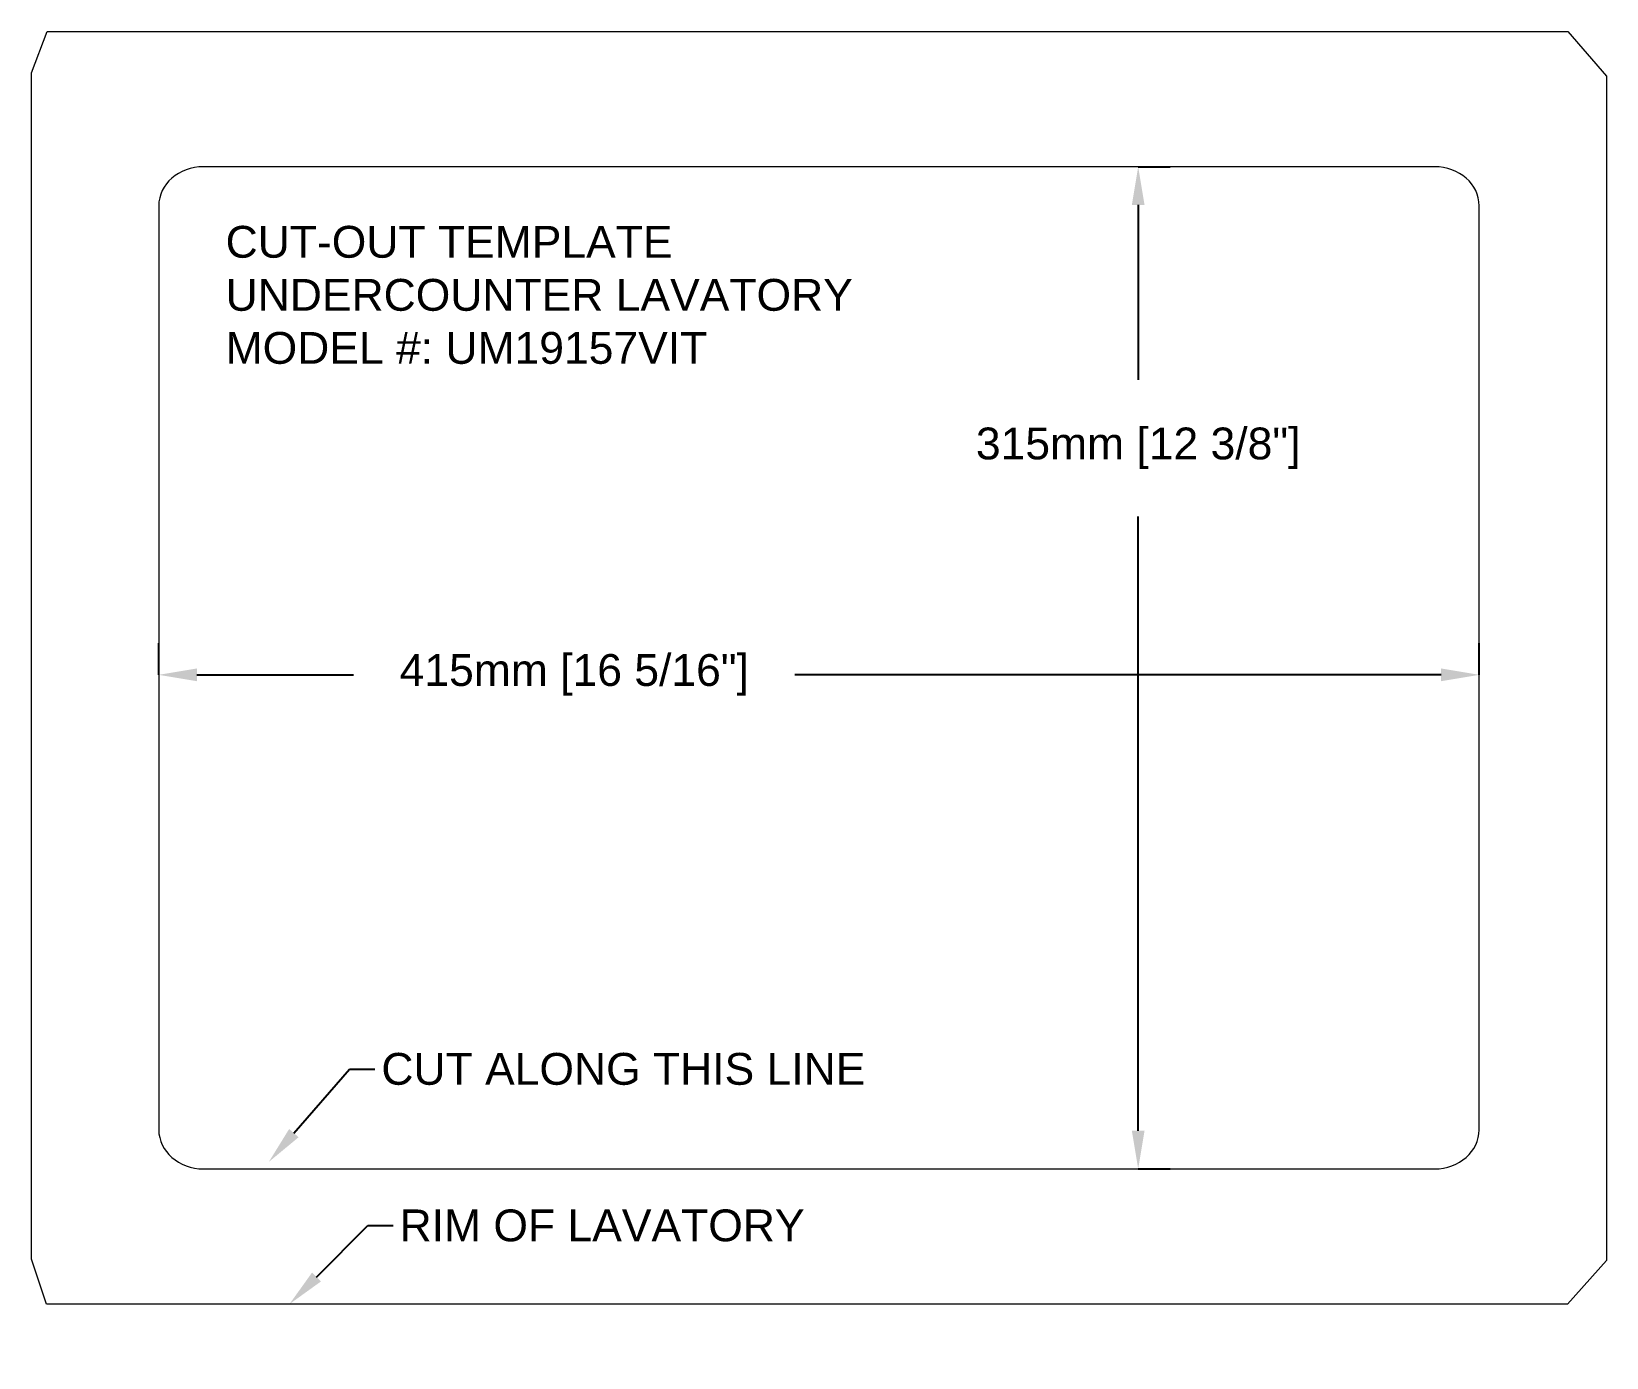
# Model space of a CAD drawing. Header units: millimetres. Extents: x 6085 to 6580, y 514 to 931.
import ezdxf
from ezdxf import colors
from ezdxf.entities.mleader import LeaderData, LeaderLine
from ezdxf.lldxf.tags import DXFTag
from ezdxf.math import Vec2, Vec3

# ---------------------------------------------------------------- set-up
doc = ezdxf.new("R2010")
doc.units = ezdxf.units.MM
doc.layers.add('layer 1', color=7, linetype='Continuous')
doc.styles.get("Standard").update_dxf_attribs({"font": 'arial.ttf'})
tags = doc.linetypes.add('New Line1', pattern=[0.8, 0.5, -0.3]).pattern_tags.tags
tags[6:7] = [DXFTag(74, 4), DXFTag(75, 0), DXFTag(340, '0'), DXFTag(46, 1.0), DXFTag(50, 0.0), DXFTag(44, 0.0), DXFTag(45, 0.0)]
tags[4:5] = [DXFTag(74, 4), DXFTag(75, 0), DXFTag(340, '0'), DXFTag(46, 1.0), DXFTag(50, 0.0), DXFTag(44, 0.0), DXFTag(45, 0.0)]
doc.dimstyles.new('ISO-25', dxfattribs={"dimtxt": 15, "dimasz": 20, "dimexe": 10, "dimexo": 15, "dimgap": 15, "dimtad": 0, "dimtih": 1, "dimtoh": 1, "dimdec": 0, "dimtxsty": 'Standard', "dimcen": 2.5, "dimadec": 0, "dimazin": 0, "dimtfac": 1, "dimtdec": 0, "dimtix": 1, "dimtofl": 0, "dimtmove": 0, "dimatfit": 3, "dimfxl": 130, "dimfxlon": 1, "dimarcsym": 0})

# ---------------------------------------------------------------- blocks, each defined once
blk = doc.blocks.new('*D27')
at = {"color": 0, "linetype": 'Continuous', "lineweight": -2, "transparency": 16777216}
for p, q in [((6432.86, 888.65), (6442.86, 888.65)), ((6432.86, 876.65), (6432.86, 821.62)), ((6432.86, 585.65), (6432.86, 778.67)), ((6432.86, 573.65), (6442.86, 573.65))]:
    blk.add_line(p, q, dxfattribs=at)
at = {"color": 0, "linetype": 'Continuous', "lineweight": 100, "transparency": 16777216}
for points in [[(6430.86, 876.65), (6434.86, 876.65), (6432.86, 888.65)], [(6430.86, 585.65), (6434.86, 585.65), (6432.86, 573.65)]]:
    blk.add_solid(points, dxfattribs=at)
at = {"layer": 'Defpoints', "color": 0, "linetype": 'Continuous', "lineweight": 100, "transparency": 16777216}
for p in [(6432.86, 888.65), (6432.86, 573.65), (6432.86, 573.65)]:
    blk.add_point(p, dxfattribs=at)
at = {"color": 0, "linetype": 'Continuous', "lineweight": 100, "transparency": 16777216, "insert": (6432.86, 800.15), "char_height": 10, "attachment_point": 5}
blk.add_mtext('315mm [12 3/8"]', dxfattribs=at)
blk = doc.blocks.new('*D37')
at = {"color": 0, "linetype": 'Continuous', "lineweight": -2, "transparency": 16777216}
for p, q in [((6125.04, 728.94), (6125.04, 738.94)), ((6540.04, 728.94), (6540.04, 738.94)), ((6137.04, 728.94), (6186.28, 728.94)), ((6528.04, 728.94), (6324.99, 728.94))]:
    blk.add_line(p, q, dxfattribs=at)
at = {"color": 0, "linetype": 'Continuous', "lineweight": 100, "transparency": 16777216}
for points in [[(6137.04, 730.94), (6137.04, 726.94), (6125.04, 728.94)], [(6528.04, 730.94), (6528.04, 726.94), (6540.04, 728.94)]]:
    blk.add_solid(points, dxfattribs=at)
at = {"layer": 'Defpoints', "color": 0, "linetype": 'Continuous', "lineweight": 100, "transparency": 16777216}
for p in [(6125.04, 728.94), (6540.04, 728.94), (6540.04, 728.94)]:
    blk.add_point(p, dxfattribs=at)
at = {"color": 0, "linetype": 'Continuous', "lineweight": 100, "transparency": 16777216, "insert": (6255.64, 728.94), "char_height": 10, "attachment_point": 5}
blk.add_mtext('415mm [16 5/16"]', dxfattribs=at)

msp = doc.modelspace()

# ---------------------------------------------------------------- linework, layer by layer
at = {"layer": 'layer 1', "color": 0, "linetype": 'New Line1', "lineweight": 0, "ltscale": 15}
msp.add_open_spline([(6567.84, 931.15), (6567.84, 931.15), (6089.92, 931.15), (6089.92, 931.15), (6089.92, 931.15), (6089.92, 931.15), (6085.04, 918.14), (6085.04, 918.14), (6085.04, 918.14), (6085.04, 918.14), (6085.04, 545.27), (6085.04, 545.27), (6085.04, 545.27), (6085.04, 545.27), (6089.74, 531.15), (6089.74, 531.15), (6089.74, 531.15), (6089.74, 531.15), (6567.8, 531.15), (6567.8, 531.15), (6567.8, 531.15), (6567.8, 531.15), (6580.04, 544.83), (6580.04, 544.83), (6580.04, 544.83), (6580.04, 544.83), (6580.04, 917.09), (6580.04, 917.09), (6580.04, 917.09), (6580.04, 917.09), (6567.84, 931.15), (6567.84, 931.15)], degree=3, knots=[0, 0, 0, 0, 0.125, 0.125, 0.125, 0.125, 0.25, 0.25, 0.25, 0.25, 0.375, 0.375, 0.375, 0.375, 0.5, 0.5, 0.5, 0.5, 0.625, 0.625, 0.625, 0.625, 0.75, 0.75, 0.75, 0.75, 0.875, 0.875, 0.875, 0.875, 1, 1, 1, 1], dxfattribs=at)
at = {"layer": 'layer 1', "color": 0, "lineweight": 0}
msp.add_open_spline([(6139.04, 888.65), (6139.04, 888.65), (6526.04, 888.65), (6526.04, 888.65), (6526.04, 888.65), (6533.74, 888.65), (6540.04, 883.12), (6540.04, 876.36), (6540.04, 876.36), (6540.04, 876.36), (6540.04, 585.94), (6540.04, 585.94), (6540.04, 585.94), (6540.04, 579.18), (6533.74, 573.65), (6526.04, 573.65), (6526.04, 573.65), (6526.04, 573.65), (6139.04, 573.65), (6139.04, 573.65), (6139.04, 573.65), (6131.34, 573.65), (6125.04, 579.18), (6125.04, 585.94), (6125.04, 585.94), (6125.04, 585.94), (6125.04, 876.36), (6125.04, 876.36), (6125.04, 876.36), (6125.04, 883.12), (6131.34, 888.65), (6139.04, 888.65)], degree=3, knots=[0, 0, 0, 0, 0.125, 0.125, 0.125, 0.125, 0.25, 0.25, 0.25, 0.25, 0.375, 0.375, 0.375, 0.375, 0.5, 0.5, 0.5, 0.5, 0.625, 0.625, 0.625, 0.625, 0.75, 0.75, 0.75, 0.75, 0.875, 0.875, 0.875, 0.875, 1, 1, 1, 1], dxfattribs=at)

# ---------------------------------------------------------------- texts
at = {"color": 0, "insert": (6146.05, 870.04), "char_height": 10, "width": 293.0146, "attachment_point": 1}
msp.add_mtext('CUT-OUT TEMPLATE  \\PUNDERCOUNTER LAVATORY \\PMODEL #: UM19157VIT', dxfattribs=at)

# ---------------------------------------------------------------- dimensions: what is measured, and where the dimension line sits
at = {"linetype": 'Continuous', "lineweight": 100}
dim = msp.add_linear_dim(base=(6432.86, 573.65), p1=(6432.86, 888.65), p2=(6432.86, 573.65), angle=90, dimstyle='ISO-25', override={"dimtxt": 10, "dimasz": 12, "dimpost": 'mm'}, dxfattribs=at)
dim.commit()
dim.dimension.update_dxf_attribs({"geometry": '*D27', "text_midpoint": (6432.86, 800.15), "dimtype": 160})
dim = msp.add_linear_dim(base=(6540.04, 728.94), p1=(6125.04, 728.94), p2=(6540.04, 728.94), dimstyle='ISO-25', override={"dimtxt": 10, "dimasz": 12, "dimgap": 15, "dimpost": 'mm'}, dxfattribs=at)
dim.commit()
dim.dimension.update_dxf_attribs({"geometry": '*D37', "text_midpoint": (6255.64, 728.94), "dimtype": 160})

# ---------------------------------------------------------------- leaders
ml = msp.add_multileader_mtext('Standard', dxfattribs=at)
ml.set_content('CUT ALONG THIS LINE', color=256)
ml.set_leader_properties()
ml.build(insert=Vec2(0, 0))
ml.multileader.update_dxf_attribs({"text_right_attachment_type": 6, "arrow_head_size": 12})
ctx = ml.context
ctx.base_point, ctx.char_height, ctx.arrow_head_size, ctx.plane_origin = Vec3(6193, 605), 10, 12, Vec3(6169.63, 600.84)
ctx.right_attachment = 6
notes = []
notes.append((ctx, [(0, (1, 1, 0), (6185, 605), (1, 0), 8, [(0, [(6159.63, 575.84)], 0, [])])]))
ctx.mtext.insert, ctx.mtext.flow_direction = Vec3(6195, 610.09), 5
ml = msp.add_multileader_mtext('Standard', dxfattribs=at)
ml.set_content('RIM OF LAVATORY', color=256)
ml.set_leader_properties()
ml.build(insert=Vec2(0, 0))
ml.multileader.update_dxf_attribs({"text_right_attachment_type": 6, "arrow_head_size": 12})
ctx = ml.context
ctx.base_point, ctx.char_height, ctx.arrow_head_size, ctx.plane_origin = Vec3(6198.73, 555.81), 10, 12, Vec3(6143.12, 545.54)
ctx.right_attachment = 6
notes.append((ctx, [(0, (1, 1, 0), (6190.73, 555.81), (1, 0), 8, [(0, [(6166.12, 531.15)], 0, [])])]))
ctx.mtext.insert, ctx.mtext.flow_direction = Vec3(6200.73, 560.89), 5
for ctx, leaders in notes:
    for number, flags, end, landing, length, lines in leaders:
        leader = LeaderData()
        leader.index, (leader.has_last_leader_line, leader.has_dogleg_vector, leader.attachment_direction) = number, flags
        leader.last_leader_point, leader.dogleg_vector, leader.dogleg_length = Vec3(end), Vec3(landing), length
        for number, points, colour, breaks in lines:
            line = LeaderLine()
            line.index, line.vertices, line.color, line.breaks = number, Vec3.list(points), colors.encode_raw_color(colour), breaks
            leader.lines.append(line)
        ctx.leaders.append(leader)

doc.saveas('drawing.dxf')
